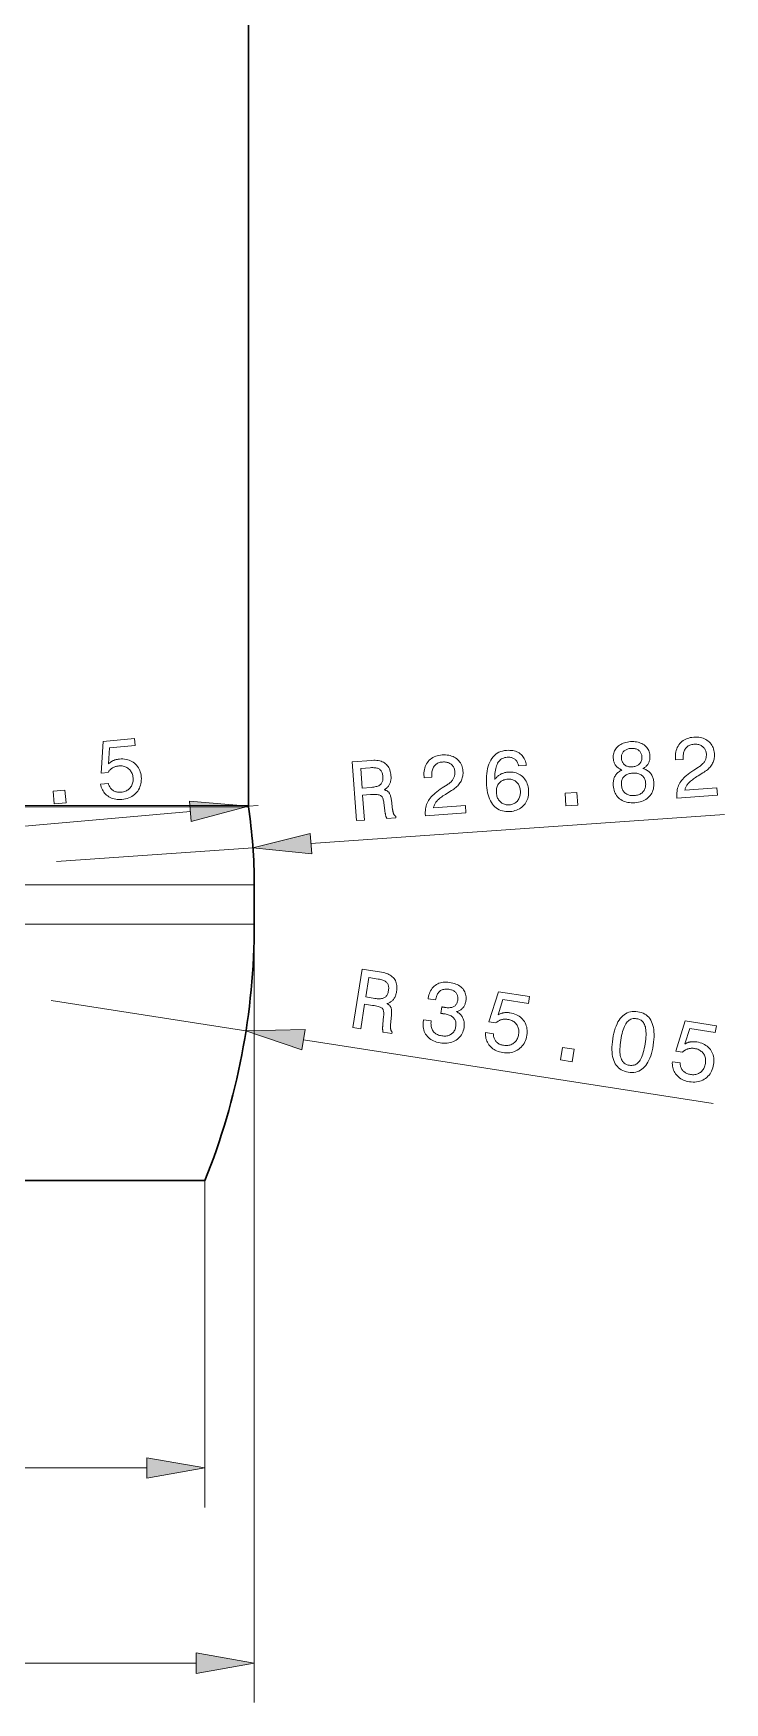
# Model space of a CAD drawing. Extents: x 0 to 297, y 0 to 420.
# Drawn here: x 132.2 to 167.3, y 125.3 to 210 of the extents above; entities that cross this region are included whole.
import ezdxf

# ---------------------------------------------------------------- set-up
doc = ezdxf.new("R2010")
doc.units = 0

msp = doc.modelspace()

# ---------------------------------------------------------------- linework, layer by layer
at = {"color": 7, "lineweight": 30}
for p, q in [((143.107, 170.83), (143.107, 285.255)), ((76.407, 151.793), (140.907, 151.793))]:
    msp.add_line(p, q, dxfattribs=at)
at = {"color": 7, "lineweight": 13}
for p, q in [((138.894, 170.756), (74.201, 170.756)), ((138.89, 170.83), (74.207, 170.83)), ((146.287, 168.889), (167.277, 170.37)), ((139.153, 166.793), (73.907, 166.793)), ((139.153, 164.793), (73.907, 164.793)), ((143.407, 164.793), (143.407, 125.301)), ((145.907, 158.936), (166.698, 155.693)), ((79.361, 137.208), (137.952, 137.208)), ((76.861, 127.301), (140.452, 127.301))]:
    msp.add_line(p, q, dxfattribs=at)
at = {"color": 7, "lineweight": 13, "ltscale": 0.366083}
msp.add_line((140.166, 170.523), (125.581, 169.221), dxfattribs=at)
at = {"color": 7, "lineweight": 13, "ltscale": 0.105432}
msp.add_line((143.107, 170.83), (138.89, 170.83), dxfattribs=at)
at = {"color": 7, "lineweight": 13, "ltscale": 0.105449}
msp.add_line((143.112, 170.756), (138.894, 170.756), dxfattribs=at)
at = {"color": 7, "lineweight": 13, "ltscale": 0.0125}
msp.add_line((143.607, 170.83), (143.109, 170.785), dxfattribs=at)
at = {"color": 7, "lineweight": 13, "ltscale": 0.25}
for p, q in [((133.365, 167.977), (143.34, 168.681)), ((133.108, 160.932), (142.988, 159.391))]:
    msp.add_line(p, q, dxfattribs=at)
at = {"color": 7, "lineweight": 13, "ltscale": 0.10635}
for p, q in [((143.407, 166.793), (139.153, 166.793)), ((143.407, 164.793), (139.153, 164.793))]:
    msp.add_line(p, q, dxfattribs=at)
at = {"color": 7, "lineweight": 30, "ltscale": 0.05}
msp.add_line((143.407, 164.793), (143.407, 166.793), dxfattribs=at)
at = {"color": 7, "lineweight": 13, "ltscale": 0.414627}
msp.add_line((140.907, 151.793), (140.907, 135.208), dxfattribs=at)
at = {"color": 7, "lineweight": 13}
for points in [[(135.607, 171.905), (136.006, 171.941), (136.019, 171.896), (136.034, 171.853), (136.051, 171.813), (136.07, 171.775), (136.091, 171.739), (136.115, 171.705), (136.141, 171.674), (136.17, 171.645), (136.2, 171.618), (136.233, 171.594), (136.268, 171.572), (136.304, 171.552), (136.342, 171.536), (136.381, 171.522), (136.422, 171.511), (136.465, 171.503), (136.509, 171.498), (136.554, 171.495), (136.601, 171.496), (136.649, 171.499), (136.708, 171.506), (136.764, 171.516), (136.817, 171.53), (136.868, 171.548), (136.916, 171.568), (136.961, 171.593), (137.004, 171.62), (137.044, 171.652), (137.081, 171.686), (137.116, 171.724), (137.147, 171.765), (137.175, 171.808), (137.198, 171.853), (137.218, 171.899), (137.234, 171.948), (137.246, 171.999), (137.254, 172.052), (137.258, 172.106), (137.259, 172.163), (137.256, 172.222), (137.248, 172.281), (137.238, 172.338), (137.224, 172.392), (137.207, 172.443), (137.186, 172.491), (137.162, 172.536), (137.134, 172.579), (137.104, 172.619), (137.069, 172.656), (137.032, 172.69), (136.991, 172.721), (136.949, 172.749), (136.904, 172.772), (136.857, 172.791), (136.808, 172.807), (136.757, 172.819), (136.703, 172.827), (136.648, 172.831), (136.59, 172.831), (136.53, 172.828), (136.496, 172.824), (136.462, 172.819), (136.429, 172.812), (136.397, 172.805), (136.365, 172.796), (136.335, 172.785), (136.304, 172.773), (136.275, 172.76), (136.246, 172.746), (136.219, 172.73), (136.191, 172.713), (136.165, 172.695), (136.14, 172.675), (136.115, 172.654), (136.092, 172.632), (136.069, 172.609), (136.047, 172.584), (136.026, 172.558), (136.005, 172.53), (135.986, 172.502), (135.644, 172.471), (135.738, 174.076), (137.333, 174.218), (137.365, 173.865), (136.057, 173.749), (136.009, 172.934), (136.029, 172.954), (136.05, 172.974), (136.072, 172.992), (136.095, 173.01), (136.118, 173.027), (136.143, 173.043), (136.168, 173.059), (136.194, 173.073), (136.221, 173.087), (136.249, 173.1), (136.278, 173.112), (136.307, 173.123), (136.337, 173.133), (136.367, 173.142), (136.398, 173.151), (136.43, 173.158), (136.462, 173.164), (136.495, 173.17), (136.529, 173.174), (136.563, 173.178), (136.653, 173.183), (136.74, 173.183), (136.825, 173.176), (136.906, 173.164), (136.984, 173.147), (137.059, 173.123), (137.131, 173.094), (137.199, 173.058), (137.265, 173.018), (137.327, 172.971), (137.386, 172.919), (137.439, 172.864), (137.486, 172.805), (137.529, 172.741), (137.566, 172.674), (137.598, 172.603), (137.624, 172.528), (137.645, 172.449), (137.661, 172.366), (137.672, 172.28), (137.677, 172.187), (137.676, 172.098), (137.669, 172.011), (137.655, 171.928), (137.635, 171.847), (137.609, 171.77), (137.577, 171.696), (137.538, 171.624), (137.494, 171.556), (137.442, 171.491), (137.386, 171.43), (137.326, 171.375), (137.261, 171.325), (137.193, 171.28), (137.12, 171.242), (137.043, 171.208), (136.962, 171.18), (136.877, 171.158), (136.788, 171.141), (136.695, 171.13), (136.612, 171.125), (136.531, 171.125), (136.453, 171.13), (136.377, 171.14), (136.303, 171.155), (136.232, 171.175), (136.164, 171.2), (136.098, 171.231), (136.034, 171.266), (135.973, 171.306), (135.916, 171.35), (135.863, 171.398), (135.814, 171.45), (135.771, 171.504), (135.732, 171.562), (135.698, 171.624), (135.668, 171.689), (135.643, 171.758), (135.623, 171.83)], [(162.066, 172.624), (162.026, 172.64), (161.988, 172.657), (161.952, 172.676), (161.918, 172.696), (161.886, 172.718), (161.855, 172.742), (161.827, 172.766), (161.8, 172.792), (161.775, 172.82), (161.752, 172.849), (161.731, 172.879), (161.712, 172.911), (161.695, 172.945), (161.68, 172.98), (161.666, 173.017), (161.654, 173.055), (161.645, 173.095), (161.637, 173.137), (161.631, 173.18), (161.627, 173.225), (161.624, 173.292), (161.628, 173.357), (161.636, 173.42), (161.65, 173.481), (161.669, 173.54), (161.694, 173.596), (161.723, 173.651), (161.759, 173.703), (161.799, 173.752), (161.845, 173.8), (161.895, 173.845), (161.949, 173.885), (162.006, 173.921), (162.066, 173.954), (162.13, 173.982), (162.198, 174.006), (162.269, 174.026), (162.343, 174.042), (162.421, 174.054), (162.502, 174.062), (162.583, 174.066), (162.662, 174.065), (162.738, 174.059), (162.811, 174.049), (162.882, 174.035), (162.949, 174.016), (163.013, 173.993), (163.075, 173.965), (163.133, 173.932), (163.189, 173.895), (163.24, 173.854), (163.287, 173.811), (163.329, 173.764), (163.366, 173.714), (163.398, 173.662), (163.425, 173.607), (163.447, 173.548), (163.464, 173.487), (163.476, 173.423), (163.484, 173.356), (163.486, 173.311), (163.486, 173.267), (163.484, 173.224), (163.48, 173.183), (163.474, 173.143), (163.466, 173.105), (163.456, 173.068), (163.444, 173.032), (163.43, 172.997), (163.414, 172.964), (163.396, 172.932), (163.375, 172.901), (163.353, 172.872), (163.328, 172.844), (163.301, 172.817), (163.272, 172.791), (163.241, 172.766), (163.208, 172.743), (163.172, 172.72), (163.135, 172.699), (163.184, 172.683), (163.231, 172.665), (163.276, 172.644), (163.318, 172.622), (163.359, 172.597), (163.397, 172.57), (163.432, 172.541), (163.466, 172.51), (163.497, 172.477), (163.526, 172.441), (163.552, 172.404), (163.577, 172.365), (163.598, 172.323), (163.618, 172.28), (163.635, 172.235), (163.649, 172.188), (163.662, 172.139), (163.672, 172.089), (163.679, 172.036), (163.684, 171.981), (163.687, 171.897), (163.685, 171.815), (163.676, 171.737), (163.662, 171.661), (163.642, 171.589), (163.616, 171.52), (163.584, 171.454), (163.547, 171.391), (163.503, 171.331), (163.454, 171.274), (163.4, 171.221), (163.341, 171.173), (163.279, 171.13), (163.212, 171.092), (163.14, 171.058), (163.065, 171.03), (162.985, 171.006), (162.901, 170.987), (162.813, 170.973), (162.72, 170.964), (162.627, 170.96), (162.538, 170.962), (162.452, 170.969), (162.37, 170.981), (162.291, 170.999), (162.216, 171.022), (162.145, 171.05), (162.077, 171.084), (162.012, 171.123), (161.951, 171.168), (161.895, 171.217), (161.844, 171.27), (161.798, 171.328), (161.757, 171.389), (161.722, 171.453), (161.692, 171.522), (161.667, 171.595), (161.648, 171.671), (161.634, 171.752), (161.625, 171.836), (161.623, 171.891), (161.623, 171.944), (161.625, 171.996), (161.631, 172.046), (161.638, 172.094), (161.649, 172.141), (161.662, 172.187), (161.678, 172.231), (161.696, 172.273), (161.717, 172.314), (161.741, 172.353), (161.767, 172.39), (161.796, 172.426), (161.827, 172.459), (161.86, 172.491), (161.897, 172.521), (161.935, 172.55), (161.976, 172.576), (162.02, 172.601)], [(162.039, 173.22), (162.043, 173.178), (162.051, 173.138), (162.06, 173.1), (162.073, 173.063), (162.088, 173.029), (162.106, 172.996), (162.127, 172.966), (162.15, 172.937), (162.176, 172.91), (162.205, 172.885), (162.236, 172.862), (162.269, 172.842), (162.304, 172.825), (162.34, 172.811), (162.378, 172.799), (162.417, 172.79), (162.458, 172.784), (162.501, 172.78), (162.546, 172.779), (162.592, 172.781), (162.639, 172.786), (162.683, 172.793), (162.725, 172.803), (162.765, 172.815), (162.803, 172.829), (162.839, 172.846), (162.873, 172.865), (162.905, 172.887), (162.935, 172.912), (162.962, 172.938), (162.988, 172.967), (163.01, 172.998), (163.029, 173.029), (163.045, 173.063), (163.058, 173.097), (163.068, 173.134), (163.076, 173.171), (163.08, 173.211), (163.082, 173.251), (163.08, 173.293), (163.076, 173.335), (163.069, 173.375), (163.059, 173.413), (163.047, 173.449), (163.032, 173.483), (163.014, 173.514), (162.994, 173.544), (162.971, 173.572), (162.946, 173.597), (162.917, 173.621), (162.887, 173.642), (162.855, 173.661), (162.82, 173.677), (162.784, 173.691), (162.746, 173.702), (162.706, 173.71), (162.664, 173.716), (162.62, 173.719), (162.574, 173.719), (162.526, 173.717), (162.479, 173.713), (162.434, 173.706), (162.391, 173.696), (162.35, 173.685), (162.312, 173.671), (162.276, 173.655), (162.242, 173.637), (162.211, 173.616), (162.181, 173.593), (162.154, 173.567), (162.129, 173.54), (162.108, 173.511), (162.089, 173.48), (162.073, 173.448), (162.06, 173.414), (162.05, 173.378), (162.043, 173.341), (162.039, 173.302), (162.037, 173.262)], [(164.855, 171.202), (164.854, 171.214), (164.85, 171.302), (164.85, 171.387), (164.855, 171.469), (164.864, 171.548), (164.877, 171.625), (164.894, 171.699), (164.916, 171.771), (164.943, 171.84), (164.973, 171.906), (165.008, 171.97), (165.048, 172.033), (165.095, 172.096), (165.149, 172.159), (165.209, 172.223), (165.276, 172.287), (165.35, 172.351), (165.43, 172.416), (165.517, 172.481), (165.611, 172.547), (165.711, 172.613), (165.955, 172.769), (165.998, 172.798), (166.039, 172.826), (166.076, 172.855), (166.112, 172.885), (166.144, 172.915), (166.175, 172.945), (166.202, 172.976), (166.227, 173.008), (166.25, 173.039), (166.27, 173.072), (166.288, 173.104), (166.303, 173.138), (166.317, 173.173), (166.328, 173.209), (166.337, 173.245), (166.344, 173.283), (166.349, 173.321), (166.351, 173.36), (166.352, 173.401), (166.35, 173.442), (166.345, 173.488), (166.337, 173.533), (166.326, 173.575), (166.311, 173.615), (166.294, 173.654), (166.273, 173.69), (166.249, 173.724), (166.223, 173.756), (166.193, 173.786), (166.16, 173.814), (166.124, 173.839), (166.086, 173.862), (166.047, 173.881), (166.005, 173.897), (165.961, 173.91), (165.916, 173.92), (165.868, 173.927), (165.818, 173.931), (165.767, 173.932), (165.713, 173.929), (165.66, 173.924), (165.61, 173.915), (165.562, 173.902), (165.516, 173.886), (165.474, 173.866), (165.433, 173.843), (165.396, 173.816), (165.361, 173.786), (165.328, 173.752), (165.298, 173.714), (165.271, 173.674), (165.247, 173.631), (165.227, 173.585), (165.21, 173.537), (165.196, 173.486), (165.186, 173.433), (165.179, 173.377), (165.175, 173.319), (165.174, 173.258), (165.177, 173.194), (165.18, 173.158), (164.789, 173.131), (164.784, 173.192), (164.78, 173.285), (164.782, 173.374), (164.79, 173.46), (164.803, 173.542), (164.822, 173.621), (164.846, 173.696), (164.876, 173.767), (164.912, 173.835), (164.953, 173.9), (165.001, 173.96), (165.053, 174.017), (165.109, 174.068), (165.169, 174.114), (165.234, 174.155), (165.303, 174.19), (165.376, 174.22), (165.453, 174.245), (165.535, 174.265), (165.621, 174.279), (165.711, 174.289), (165.798, 174.292), (165.881, 174.291), (165.962, 174.284), (166.04, 174.272), (166.114, 174.255), (166.186, 174.233), (166.255, 174.206), (166.32, 174.173), (166.383, 174.136), (166.442, 174.093), (166.497, 174.046), (166.548, 173.995), (166.592, 173.941), (166.632, 173.884), (166.666, 173.823), (166.696, 173.759), (166.72, 173.691), (166.738, 173.619), (166.752, 173.545), (166.76, 173.466), (166.763, 173.405), (166.762, 173.345), (166.758, 173.287), (166.751, 173.23), (166.741, 173.174), (166.727, 173.119), (166.71, 173.066), (166.689, 173.014), (166.665, 172.963), (166.638, 172.914), (166.608, 172.865), (166.574, 172.818), (166.537, 172.772), (166.496, 172.727), (166.452, 172.683), (166.404, 172.639), (166.353, 172.597), (166.298, 172.556), (166.24, 172.516), (166.179, 172.477), (165.936, 172.33), (165.868, 172.288), (165.805, 172.247), (165.746, 172.207), (165.691, 172.168), (165.639, 172.13), (165.592, 172.093), (165.549, 172.057), (165.51, 172.022), (165.474, 171.988), (165.443, 171.955), (165.415, 171.923), (165.389, 171.889), (165.365, 171.855), (165.344, 171.821), (165.324, 171.786), (165.307, 171.75), (165.292, 171.714), (165.279, 171.677), (165.269, 171.64), (165.26, 171.602), (166.884, 171.717), (166.91, 171.347)], [(148.594, 170.054), (148.383, 173.042), (149.382, 173.113), (149.468, 173.117), (149.551, 173.116), (149.629, 173.111), (149.704, 173.101), (149.775, 173.086), (149.842, 173.066), (149.905, 173.042), (149.964, 173.014), (150.019, 172.981), (150.07, 172.943), (150.118, 172.9), (150.16, 172.853), (150.199, 172.802), (150.233, 172.747), (150.263, 172.688), (150.288, 172.624), (150.309, 172.555), (150.326, 172.483), (150.338, 172.406), (150.346, 172.325), (150.349, 172.276), (150.349, 172.229), (150.347, 172.183), (150.343, 172.139), (150.337, 172.096), (150.329, 172.054), (150.319, 172.014), (150.307, 171.975), (150.292, 171.938), (150.276, 171.901), (150.257, 171.867), (150.237, 171.833), (150.214, 171.802), (150.189, 171.771), (150.163, 171.742), (150.134, 171.715), (150.103, 171.689), (150.07, 171.664), (150.036, 171.641), (149.999, 171.62), (150.031, 171.611), (150.062, 171.602), (150.091, 171.591), (150.119, 171.578), (150.144, 171.564), (150.168, 171.549), (150.19, 171.533), (150.21, 171.515), (150.229, 171.496), (150.246, 171.476), (150.261, 171.453), (150.276, 171.427), (150.29, 171.397), (150.303, 171.364), (150.315, 171.327), (150.326, 171.288), (150.337, 171.244), (150.347, 171.198), (150.355, 171.148), (150.364, 171.094), (150.429, 170.61), (150.434, 170.58), (150.439, 170.551), (150.444, 170.524), (150.449, 170.498), (150.454, 170.475), (150.46, 170.453), (150.466, 170.432), (150.472, 170.414), (150.479, 170.397), (150.486, 170.382), (150.493, 170.368), (150.501, 170.355), (150.509, 170.342), (150.518, 170.331), (150.528, 170.32), (150.538, 170.31), (150.549, 170.3), (150.561, 170.292), (150.573, 170.284), (150.586, 170.277), (150.592, 170.195), (150.14, 170.163), (150.133, 170.173), (150.127, 170.184), (150.121, 170.195), (150.115, 170.208), (150.109, 170.222), (150.103, 170.236), (150.097, 170.252), (150.092, 170.269), (150.086, 170.286), (150.081, 170.305), (150.076, 170.324), (150.071, 170.346), (150.066, 170.368), (150.061, 170.392), (150.056, 170.417), (150.052, 170.444), (150.047, 170.472), (150.042, 170.501), (150.038, 170.531), (150.033, 170.563), (149.985, 170.949), (149.977, 171.005), (149.967, 171.057), (149.956, 171.105), (149.943, 171.148), (149.93, 171.187), (149.914, 171.223), (149.897, 171.254), (149.879, 171.28), (149.859, 171.303), (149.838, 171.321), (149.813, 171.336), (149.782, 171.349), (149.745, 171.36), (149.702, 171.368), (149.653, 171.375), (149.597, 171.379), (149.536, 171.38), (149.468, 171.38), (149.394, 171.378), (149.315, 171.373), (148.905, 171.344), (148.994, 170.082)], [(152.094, 170.301), (152.093, 170.314), (152.089, 170.401), (152.089, 170.486), (152.094, 170.568), (152.103, 170.648), (152.116, 170.724), (152.134, 170.799), (152.155, 170.87), (152.182, 170.939), (152.212, 171.006), (152.247, 171.069), (152.287, 171.132), (152.334, 171.195), (152.388, 171.258), (152.448, 171.322), (152.515, 171.386), (152.589, 171.451), (152.669, 171.515), (152.756, 171.58), (152.85, 171.646), (152.95, 171.712), (153.194, 171.869), (153.237, 171.897), (153.278, 171.926), (153.315, 171.955), (153.351, 171.984), (153.383, 172.014), (153.414, 172.045), (153.441, 172.076), (153.466, 172.107), (153.489, 172.139), (153.509, 172.171), (153.527, 172.204), (153.543, 172.238), (153.556, 172.272), (153.567, 172.308), (153.576, 172.344), (153.583, 172.382), (153.588, 172.42), (153.59, 172.46), (153.591, 172.5), (153.589, 172.541), (153.584, 172.588), (153.576, 172.632), (153.565, 172.674), (153.55, 172.715), (153.533, 172.753), (153.512, 172.789), (153.489, 172.823), (153.462, 172.855), (153.432, 172.885), (153.399, 172.913), (153.363, 172.939), (153.325, 172.961), (153.286, 172.98), (153.244, 172.996), (153.2, 173.01), (153.155, 173.02), (153.107, 173.026), (153.057, 173.03), (153.006, 173.031), (152.952, 173.029), (152.899, 173.023), (152.849, 173.014), (152.801, 173.001), (152.755, 172.985), (152.713, 172.965), (152.672, 172.942), (152.635, 172.915), (152.6, 172.885), (152.567, 172.851), (152.537, 172.813), (152.51, 172.773), (152.486, 172.73), (152.466, 172.684), (152.449, 172.636), (152.435, 172.585), (152.425, 172.532), (152.418, 172.476), (152.414, 172.418), (152.413, 172.357), (152.416, 172.293), (152.419, 172.258), (152.028, 172.23), (152.023, 172.291), (152.02, 172.384), (152.021, 172.473), (152.029, 172.559), (152.042, 172.641), (152.061, 172.72), (152.085, 172.795), (152.115, 172.867), (152.151, 172.934), (152.193, 172.999), (152.24, 173.06), (152.292, 173.116), (152.348, 173.168), (152.408, 173.213), (152.473, 173.254), (152.542, 173.29), (152.615, 173.32), (152.693, 173.345), (152.774, 173.364), (152.86, 173.379), (152.95, 173.388), (153.037, 173.392), (153.12, 173.39), (153.201, 173.383), (153.279, 173.372), (153.354, 173.355), (153.425, 173.332), (153.494, 173.305), (153.559, 173.273), (153.622, 173.235), (153.681, 173.192), (153.737, 173.145), (153.787, 173.095), (153.831, 173.041), (153.871, 172.983), (153.906, 172.922), (153.935, 172.858), (153.959, 172.79), (153.977, 172.719), (153.991, 172.644), (153.999, 172.566), (154.002, 172.505), (154.001, 172.445), (153.997, 172.386), (153.99, 172.329), (153.98, 172.273), (153.966, 172.218), (153.949, 172.165), (153.928, 172.113), (153.905, 172.062), (153.878, 172.013), (153.847, 171.965), (153.813, 171.918), (153.776, 171.871), (153.735, 171.826), (153.691, 171.782), (153.643, 171.739), (153.592, 171.696), (153.538, 171.655), (153.48, 171.615), (153.418, 171.576), (153.175, 171.43), (153.107, 171.388), (153.044, 171.347), (152.985, 171.307), (152.93, 171.268), (152.878, 171.23), (152.831, 171.193), (152.788, 171.157), (152.749, 171.122), (152.714, 171.088), (152.682, 171.055), (152.654, 171.022), (152.628, 170.989), (152.605, 170.955), (152.583, 170.92), (152.564, 170.885), (152.546, 170.85), (152.531, 170.813), (152.518, 170.777), (152.508, 170.739), (152.499, 170.702), (154.123, 170.816), (154.149, 170.446)], [(157.214, 172.856), (156.819, 172.828), (156.81, 172.873), (156.799, 172.916), (156.785, 172.957), (156.77, 172.995), (156.752, 173.03), (156.733, 173.064), (156.711, 173.095), (156.687, 173.123), (156.66, 173.149), (156.632, 173.173), (156.601, 173.195), (156.569, 173.213), (156.535, 173.229), (156.499, 173.243), (156.461, 173.254), (156.421, 173.262), (156.379, 173.268), (156.336, 173.271), (156.29, 173.272), (156.243, 173.269), (156.179, 173.262), (156.118, 173.25), (156.061, 173.232), (156.008, 173.21), (155.958, 173.182), (155.911, 173.149), (155.868, 173.11), (155.828, 173.067), (155.792, 173.018), (155.759, 172.965), (155.729, 172.906), (155.703, 172.841), (155.68, 172.772), (155.661, 172.697), (155.645, 172.616), (155.632, 172.531), (155.622, 172.44), (155.615, 172.343), (155.612, 172.242), (155.613, 172.134), (155.636, 172.168), (155.661, 172.2), (155.687, 172.23), (155.714, 172.259), (155.743, 172.287), (155.772, 172.313), (155.803, 172.337), (155.835, 172.36), (155.869, 172.382), (155.903, 172.402), (155.939, 172.421), (155.976, 172.438), (156.013, 172.453), (156.052, 172.467), (156.091, 172.479), (156.132, 172.489), (156.174, 172.498), (156.216, 172.505), (156.26, 172.511), (156.304, 172.515), (156.388, 172.518), (156.469, 172.516), (156.546, 172.508), (156.622, 172.494), (156.694, 172.474), (156.763, 172.449), (156.83, 172.418), (156.894, 172.382), (156.955, 172.339), (157.013, 172.291), (157.068, 172.239), (157.117, 172.182), (157.161, 172.122), (157.2, 172.058), (157.234, 171.99), (157.263, 171.918), (157.287, 171.842), (157.306, 171.763), (157.32, 171.679), (157.329, 171.592), (157.332, 171.504), (157.33, 171.419), (157.321, 171.338), (157.307, 171.259), (157.287, 171.183), (157.261, 171.11), (157.23, 171.04), (157.192, 170.973), (157.149, 170.909), (157.099, 170.848), (157.045, 170.791), (156.987, 170.739), (156.925, 170.693), (156.86, 170.651), (156.79, 170.616), (156.716, 170.585), (156.639, 170.56), (156.558, 170.541), (156.473, 170.526), (156.384, 170.517), (156.281, 170.514), (156.182, 170.518), (156.088, 170.529), (155.999, 170.548), (155.913, 170.575), (155.832, 170.61), (155.756, 170.652), (155.684, 170.702), (155.616, 170.759), (155.553, 170.824), (155.494, 170.896), (155.441, 170.975), (155.393, 171.061), (155.35, 171.154), (155.312, 171.254), (155.279, 171.36), (155.251, 171.473), (155.229, 171.593), (155.211, 171.72), (155.199, 171.854), (155.191, 172.011), (155.189, 172.161), (155.194, 172.305), (155.205, 172.442), (155.223, 172.572), (155.247, 172.695), (155.278, 172.811), (155.315, 172.92), (155.359, 173.023), (155.409, 173.119), (155.465, 173.207), (155.526, 173.286), (155.593, 173.357), (155.665, 173.42), (155.743, 173.474), (155.826, 173.52), (155.914, 173.557), (156.008, 173.586), (156.107, 173.606), (156.212, 173.618), (156.295, 173.622), (156.376, 173.621), (156.453, 173.616), (156.527, 173.605), (156.597, 173.591), (156.665, 173.572), (156.729, 173.548), (156.789, 173.52), (156.847, 173.487), (156.901, 173.449), (156.951, 173.407), (156.997, 173.362), (157.039, 173.312), (157.077, 173.259), (157.11, 173.201), (157.14, 173.14), (157.165, 173.075), (157.185, 173.006), (157.202, 172.933)], [(149.296, 172.739), (148.809, 172.705), (148.879, 171.71), (149.339, 171.742), (149.407, 171.748), (149.471, 171.756), (149.53, 171.766), (149.585, 171.778), (149.635, 171.792), (149.681, 171.808), (149.723, 171.826), (149.76, 171.846), (149.793, 171.869), (149.821, 171.893), (149.846, 171.919), (149.867, 171.949), (149.886, 171.981), (149.902, 172.016), (149.914, 172.054), (149.924, 172.095), (149.931, 172.139), (149.934, 172.185), (149.935, 172.235), (149.933, 172.287), (149.928, 172.339), (149.92, 172.387), (149.91, 172.432), (149.898, 172.474), (149.883, 172.512), (149.865, 172.548), (149.845, 172.58), (149.822, 172.609), (149.797, 172.635), (149.769, 172.657), (149.738, 172.677), (149.704, 172.694), (149.666, 172.709), (149.624, 172.721), (149.579, 172.73), (149.53, 172.737), (149.477, 172.741), (149.42, 172.743), (149.36, 172.742)], [(156.913, 171.558), (156.907, 171.616), (156.898, 171.67), (156.887, 171.722), (156.872, 171.772), (156.854, 171.818), (156.833, 171.863), (156.809, 171.904), (156.781, 171.943), (156.751, 171.98), (156.718, 172.014), (156.682, 172.045), (156.645, 172.072), (156.605, 172.095), (156.564, 172.115), (156.522, 172.131), (156.477, 172.144), (156.431, 172.153), (156.382, 172.158), (156.333, 172.16), (156.281, 172.158), (156.223, 172.153), (156.169, 172.143), (156.117, 172.131), (156.068, 172.116), (156.021, 172.097), (155.978, 172.075), (155.937, 172.049), (155.899, 172.02), (155.864, 171.989), (155.831, 171.953), (155.802, 171.915), (155.776, 171.875), (155.754, 171.832), (155.736, 171.787), (155.72, 171.74), (155.709, 171.69), (155.701, 171.638), (155.696, 171.584), (155.695, 171.527), (155.698, 171.468), (155.703, 171.41), (155.712, 171.353), (155.724, 171.3), (155.74, 171.249), (155.758, 171.202), (155.779, 171.156), (155.804, 171.114), (155.832, 171.074), (155.862, 171.037), (155.896, 171.003), (155.933, 170.971), (155.972, 170.944), (156.012, 170.92), (156.055, 170.9), (156.1, 170.884), (156.147, 170.871), (156.196, 170.862), (156.247, 170.857), (156.3, 170.855), (156.356, 170.857), (156.408, 170.863), (156.459, 170.872), (156.507, 170.885), (156.553, 170.901), (156.596, 170.92), (156.637, 170.943), (156.676, 170.97), (156.713, 171), (156.747, 171.033), (156.779, 171.07), (156.808, 171.11), (156.834, 171.152), (156.856, 171.195), (156.875, 171.241), (156.89, 171.289), (156.901, 171.339), (156.91, 171.391), (156.914, 171.445), (156.915, 171.5)], [(162.039, 171.874), (162.044, 171.82), (162.053, 171.769), (162.065, 171.721), (162.08, 171.675), (162.098, 171.632), (162.119, 171.591), (162.143, 171.553), (162.17, 171.517), (162.201, 171.484), (162.235, 171.453), (162.271, 171.425), (162.309, 171.401), (162.35, 171.38), (162.393, 171.362), (162.438, 171.348), (162.485, 171.337), (162.534, 171.329), (162.586, 171.325), (162.639, 171.324), (162.695, 171.326), (162.751, 171.332), (162.804, 171.34), (162.854, 171.352), (162.902, 171.366), (162.948, 171.384), (162.99, 171.404), (163.03, 171.428), (163.068, 171.454), (163.103, 171.484), (163.135, 171.517), (163.164, 171.552), (163.189, 171.589), (163.211, 171.628), (163.23, 171.669), (163.245, 171.713), (163.257, 171.758), (163.265, 171.806), (163.27, 171.855), (163.271, 171.907), (163.269, 171.96), (163.264, 172.01), (163.256, 172.058), (163.244, 172.103), (163.23, 172.145), (163.212, 172.186), (163.191, 172.223), (163.167, 172.259), (163.14, 172.292), (163.11, 172.323), (163.077, 172.352), (163.041, 172.377), (163.002, 172.4), (162.962, 172.42), (162.919, 172.436), (162.874, 172.449), (162.826, 172.459), (162.777, 172.466), (162.725, 172.47), (162.671, 172.47), (162.614, 172.468), (162.558, 172.463), (162.505, 172.454), (162.454, 172.443), (162.407, 172.429), (162.361, 172.413), (162.319, 172.393), (162.279, 172.371), (162.241, 172.346), (162.207, 172.319), (162.175, 172.288), (162.146, 172.255), (162.12, 172.22), (162.098, 172.184), (162.079, 172.145), (162.064, 172.104), (162.052, 172.062), (162.044, 172.018), (162.039, 171.972), (162.037, 171.924)], [(133.26, 170.91), (133.203, 171.551), (133.797, 171.604), (133.854, 170.963)], [(159.227, 170.804), (159.182, 171.446), (159.777, 171.488), (159.823, 170.846)], [(140.212, 170.004), (143.109, 170.785), (140.12, 171.042)], [(146.251, 169.408), (143.34, 168.681), (146.324, 168.369)], [(148.416, 159.557), (148.878, 162.517), (149.867, 162.363), (149.952, 162.347), (150.032, 162.328), (150.108, 162.305), (150.178, 162.279), (150.244, 162.249), (150.305, 162.215), (150.361, 162.177), (150.412, 162.136), (150.458, 162.091), (150.5, 162.043), (150.536, 161.991), (150.568, 161.936), (150.594, 161.878), (150.615, 161.816), (150.63, 161.751), (150.641, 161.683), (150.646, 161.612), (150.646, 161.538), (150.641, 161.46), (150.631, 161.379), (150.623, 161.331), (150.612, 161.285), (150.6, 161.241), (150.587, 161.199), (150.571, 161.158), (150.554, 161.119), (150.535, 161.082), (150.514, 161.047), (150.492, 161.014), (150.468, 160.982), (150.442, 160.952), (150.414, 160.925), (150.385, 160.899), (150.354, 160.875), (150.322, 160.852), (150.288, 160.832), (150.252, 160.814), (150.215, 160.797), (150.176, 160.782), (150.135, 160.77), (150.165, 160.754), (150.193, 160.738), (150.219, 160.72), (150.242, 160.702), (150.264, 160.683), (150.284, 160.663), (150.302, 160.642), (150.318, 160.62), (150.332, 160.597), (150.343, 160.574), (150.353, 160.548), (150.362, 160.519), (150.369, 160.487), (150.374, 160.452), (150.378, 160.414), (150.38, 160.373), (150.38, 160.328), (150.38, 160.28), (150.377, 160.229), (150.373, 160.175), (150.329, 159.689), (150.327, 159.659), (150.325, 159.63), (150.324, 159.602), (150.323, 159.576), (150.323, 159.552), (150.324, 159.529), (150.325, 159.508), (150.327, 159.488), (150.33, 159.47), (150.333, 159.454), (150.337, 159.439), (150.342, 159.424), (150.347, 159.41), (150.353, 159.397), (150.361, 159.384), (150.368, 159.372), (150.377, 159.36), (150.386, 159.35), (150.396, 159.339), (150.407, 159.329), (150.395, 159.248), (149.947, 159.318), (149.943, 159.329), (149.939, 159.341), (149.936, 159.354), (149.932, 159.367), (149.93, 159.382), (149.927, 159.398), (149.925, 159.414), (149.924, 159.432), (149.922, 159.45), (149.921, 159.469), (149.921, 159.49), (149.921, 159.511), (149.921, 159.534), (149.921, 159.559), (149.922, 159.584), (149.924, 159.611), (149.925, 159.64), (149.927, 159.669), (149.93, 159.7), (149.933, 159.732), (149.971, 160.119), (149.976, 160.175), (149.978, 160.228), (149.978, 160.277), (149.976, 160.322), (149.971, 160.364), (149.964, 160.401), (149.954, 160.435), (149.942, 160.465), (149.928, 160.492), (149.912, 160.514), (149.891, 160.534), (149.863, 160.554), (149.83, 160.573), (149.789, 160.591), (149.743, 160.608), (149.69, 160.624), (149.63, 160.64), (149.564, 160.654), (149.492, 160.668), (149.413, 160.682), (149.007, 160.745), (148.812, 159.495)], [(149.7, 162.017), (149.217, 162.093), (149.063, 161.107), (149.519, 161.036), (149.587, 161.027), (149.651, 161.02), (149.711, 161.017), (149.767, 161.016), (149.819, 161.019), (149.867, 161.024), (149.912, 161.032), (149.953, 161.044), (149.99, 161.058), (150.023, 161.075), (150.052, 161.095), (150.08, 161.119), (150.105, 161.147), (150.129, 161.177), (150.149, 161.212), (150.168, 161.249), (150.184, 161.29), (150.198, 161.335), (150.21, 161.383), (150.219, 161.435), (150.226, 161.486), (150.229, 161.535), (150.23, 161.581), (150.227, 161.624), (150.221, 161.665), (150.211, 161.704), (150.199, 161.74), (150.183, 161.773), (150.165, 161.804), (150.143, 161.832), (150.117, 161.858), (150.087, 161.882), (150.053, 161.905), (150.015, 161.926), (149.973, 161.946), (149.927, 161.963), (149.876, 161.979), (149.822, 161.994), (149.763, 162.006)], [(151.992, 159.951), (152.386, 159.889), (152.379, 159.828), (152.376, 159.769), (152.377, 159.712), (152.381, 159.657), (152.389, 159.605), (152.4, 159.555), (152.415, 159.507), (152.434, 159.462), (152.456, 159.419), (152.482, 159.378), (152.512, 159.34), (152.544, 159.305), (152.58, 159.273), (152.619, 159.244), (152.661, 159.218), (152.706, 159.195), (152.755, 159.175), (152.806, 159.159), (152.861, 159.145), (152.919, 159.134), (152.976, 159.127), (153.032, 159.123), (153.085, 159.123), (153.136, 159.126), (153.186, 159.132), (153.233, 159.143), (153.278, 159.156), (153.322, 159.174), (153.363, 159.194), (153.403, 159.219), (153.44, 159.246), (153.473, 159.276), (153.504, 159.309), (153.532, 159.346), (153.557, 159.384), (153.579, 159.426), (153.598, 159.471), (153.614, 159.518), (153.627, 159.568), (153.637, 159.622), (153.643, 159.67), (153.645, 159.717), (153.644, 159.763), (153.639, 159.806), (153.63, 159.849), (153.618, 159.889), (153.602, 159.928), (153.582, 159.965), (153.559, 160), (153.532, 160.034), (153.502, 160.065), (153.468, 160.095), (153.431, 160.122), (153.392, 160.146), (153.349, 160.169), (153.303, 160.189), (153.254, 160.206), (153.202, 160.221), (153.146, 160.234), (153.088, 160.245), (153.08, 160.246), (153.071, 160.247), (153.063, 160.249), (153.054, 160.25), (153.045, 160.251), (153.036, 160.252), (153.027, 160.253), (153.018, 160.254), (153.009, 160.255), (153, 160.256), (152.991, 160.258), (152.98, 160.259), (152.97, 160.26), (152.958, 160.261), (152.947, 160.262), (152.934, 160.263), (152.921, 160.265), (152.907, 160.266), (152.893, 160.268), (152.878, 160.269), (152.931, 160.604), (152.94, 160.603), (152.949, 160.601), (152.958, 160.599), (152.966, 160.597), (152.975, 160.596), (152.984, 160.594), (152.992, 160.592), (153.001, 160.591), (153.009, 160.589), (153.018, 160.588), (153.026, 160.586), (153.034, 160.585), (153.042, 160.583), (153.05, 160.582), (153.058, 160.581), (153.065, 160.579), (153.073, 160.578), (153.08, 160.577), (153.087, 160.576), (153.095, 160.575), (153.151, 160.567), (153.204, 160.562), (153.255, 160.56), (153.304, 160.561), (153.349, 160.564), (153.392, 160.57), (153.433, 160.579), (153.47, 160.59), (153.506, 160.605), (153.538, 160.622), (153.568, 160.641), (153.596, 160.664), (153.621, 160.69), (153.644, 160.718), (153.664, 160.749), (153.683, 160.783), (153.698, 160.82), (153.711, 160.859), (153.722, 160.902), (153.731, 160.947), (153.736, 160.991), (153.739, 161.034), (153.738, 161.074), (153.735, 161.114), (153.728, 161.151), (153.719, 161.187), (153.706, 161.221), (153.691, 161.254), (153.672, 161.284), (153.65, 161.314), (153.626, 161.341), (153.599, 161.366), (153.569, 161.389), (153.536, 161.411), (153.501, 161.43), (153.463, 161.447), (153.422, 161.462), (153.378, 161.475), (153.332, 161.486), (153.283, 161.495), (153.227, 161.502), (153.174, 161.505), (153.123, 161.505), (153.074, 161.501), (153.027, 161.493), (152.983, 161.482), (152.941, 161.468), (152.901, 161.449), (152.863, 161.427), (152.828, 161.401), (152.795, 161.372), (152.764, 161.34), (152.736, 161.303), (152.71, 161.264), (152.687, 161.221), (152.666, 161.174), (152.648, 161.124), (152.632, 161.071), (152.618, 161.014), (152.607, 160.954), (152.228, 161.013), (152.233, 161.042), (152.249, 161.127), (152.269, 161.207), (152.294, 161.284), (152.323, 161.355), (152.357, 161.423), (152.396, 161.486), (152.438, 161.545), (152.486, 161.6), (152.538, 161.65), (152.594, 161.696), (152.654, 161.737), (152.717, 161.772), (152.782, 161.802), (152.851, 161.825), (152.921, 161.843), (152.995, 161.856), (153.071, 161.862), (153.15, 161.863), (153.232, 161.858), (153.317, 161.848), (153.405, 161.832), (153.489, 161.812), (153.568, 161.789), (153.642, 161.763), (153.711, 161.732), (153.776, 161.699), (153.836, 161.661), (153.892, 161.62), (153.942, 161.576), (153.988, 161.528), (154.029, 161.477), (154.064, 161.423), (154.093, 161.367), (154.117, 161.308), (154.136, 161.246), (154.149, 161.183), (154.157, 161.116), (154.159, 161.047), (154.155, 160.975), (154.146, 160.901), (154.139, 160.859), (154.129, 160.819), (154.118, 160.78), (154.106, 160.742), (154.091, 160.706), (154.075, 160.672), (154.058, 160.639), (154.038, 160.608), (154.017, 160.578), (153.994, 160.549), (153.97, 160.523), (153.944, 160.498), (153.916, 160.475), (153.887, 160.454), (153.856, 160.434), (153.824, 160.416), (153.79, 160.4), (153.754, 160.386), (153.717, 160.373), (153.678, 160.362), (153.722, 160.336), (153.763, 160.309), (153.802, 160.28), (153.838, 160.249), (153.871, 160.217), (153.902, 160.183), (153.93, 160.148), (153.956, 160.111), (153.979, 160.073), (153.999, 160.032), (154.017, 159.991), (154.031, 159.948), (154.044, 159.904), (154.053, 159.858), (154.06, 159.811), (154.064, 159.763), (154.065, 159.713), (154.063, 159.663), (154.059, 159.61), (154.052, 159.557), (154.036, 159.474), (154.014, 159.395), (153.988, 159.32), (153.956, 159.25), (153.919, 159.183), (153.876, 159.122), (153.828, 159.064), (153.775, 159.011), (153.717, 158.962), (153.653, 158.917), (153.585, 158.877), (153.514, 158.843), (153.44, 158.815), (153.363, 158.793), (153.283, 158.776), (153.2, 158.765), (153.114, 158.76), (153.025, 158.761), (152.933, 158.767), (152.838, 158.78), (152.749, 158.796), (152.664, 158.818), (152.584, 158.844), (152.508, 158.875), (152.437, 158.911), (152.37, 158.952), (152.308, 158.997), (152.25, 159.047), (152.197, 159.103), (152.149, 159.162), (152.106, 159.226), (152.068, 159.292), (152.037, 159.361), (152.012, 159.433), (151.993, 159.508), (151.98, 159.585), (151.973, 159.665), (151.972, 159.748), (151.977, 159.833), (151.988, 159.921)], [(155.147, 159.299), (155.542, 159.237), (155.544, 159.19), (155.548, 159.146), (155.554, 159.102), (155.564, 159.061), (155.576, 159.021), (155.591, 158.982), (155.609, 158.946), (155.629, 158.911), (155.653, 158.877), (155.679, 158.845), (155.707, 158.816), (155.738, 158.788), (155.77, 158.763), (155.805, 158.74), (155.842, 158.72), (155.881, 158.702), (155.923, 158.686), (155.966, 158.673), (156.012, 158.662), (156.059, 158.653), (156.118, 158.645), (156.175, 158.642), (156.23, 158.643), (156.284, 158.647), (156.335, 158.656), (156.385, 158.669), (156.433, 158.685), (156.479, 158.706), (156.524, 158.731), (156.567, 158.759), (156.607, 158.791), (156.644, 158.826), (156.678, 158.864), (156.708, 158.904), (156.735, 158.948), (156.759, 158.994), (156.78, 159.043), (156.797, 159.095), (156.811, 159.15), (156.822, 159.208), (156.83, 159.267), (156.833, 159.325), (156.833, 159.381), (156.828, 159.434), (156.82, 159.486), (156.807, 159.536), (156.791, 159.584), (156.771, 159.63), (156.747, 159.675), (156.718, 159.717), (156.687, 159.757), (156.652, 159.794), (156.614, 159.827), (156.573, 159.857), (156.529, 159.884), (156.483, 159.908), (156.433, 159.929), (156.38, 159.946), (156.324, 159.96), (156.265, 159.971), (156.231, 159.976), (156.197, 159.979), (156.163, 159.981), (156.13, 159.981), (156.097, 159.98), (156.065, 159.977), (156.033, 159.973), (156.001, 159.967), (155.97, 159.96), (155.939, 159.952), (155.908, 159.942), (155.878, 159.93), (155.849, 159.917), (155.82, 159.903), (155.792, 159.887), (155.764, 159.87), (155.737, 159.851), (155.71, 159.831), (155.684, 159.81), (155.658, 159.786), (155.318, 159.839), (155.797, 161.374), (157.38, 161.127), (157.325, 160.777), (156.027, 160.979), (155.784, 160.2), (155.809, 160.215), (155.834, 160.229), (155.86, 160.242), (155.886, 160.254), (155.913, 160.264), (155.941, 160.274), (155.969, 160.283), (155.998, 160.291), (156.027, 160.298), (156.058, 160.303), (156.088, 160.308), (156.119, 160.312), (156.151, 160.314), (156.182, 160.316), (156.215, 160.317), (156.247, 160.316), (156.28, 160.314), (156.313, 160.312), (156.347, 160.308), (156.381, 160.303), (156.47, 160.287), (156.554, 160.265), (156.635, 160.239), (156.71, 160.207), (156.782, 160.171), (156.849, 160.13), (156.911, 160.084), (156.97, 160.034), (157.023, 159.978), (157.073, 159.918), (157.117, 159.854), (157.155, 159.787), (157.187, 159.718), (157.213, 159.646), (157.233, 159.572), (157.246, 159.496), (157.254, 159.417), (157.255, 159.335), (157.251, 159.251), (157.24, 159.164), (157.223, 159.073), (157.2, 158.986), (157.172, 158.904), (157.139, 158.827), (157.101, 158.753), (157.057, 158.685), (157.007, 158.62), (156.953, 158.56), (156.893, 158.505), (156.827, 158.454), (156.758, 158.408), (156.686, 158.369), (156.612, 158.336), (156.534, 158.31), (156.454, 158.29), (156.372, 158.276), (156.286, 158.268), (156.199, 158.267), (156.108, 158.273), (156.015, 158.284), (155.933, 158.299), (155.854, 158.319), (155.78, 158.343), (155.708, 158.371), (155.641, 158.403), (155.577, 158.44), (155.517, 158.481), (155.46, 158.526), (155.406, 158.575), (155.357, 158.629), (155.312, 158.686), (155.272, 158.745), (155.238, 158.807), (155.208, 158.87), (155.185, 158.936), (155.166, 159.004), (155.153, 159.074), (155.146, 159.147), (155.144, 159.222)], [(161.601, 158.981), (161.626, 159.128), (161.656, 159.266), (161.69, 159.396), (161.727, 159.519), (161.77, 159.633), (161.816, 159.74), (161.866, 159.838), (161.92, 159.928), (161.979, 160.011), (162.042, 160.085), (162.108, 160.151), (162.178, 160.208), (162.252, 160.257), (162.329, 160.298), (162.41, 160.329), (162.494, 160.352), (162.582, 160.367), (162.674, 160.372), (162.769, 160.37), (162.867, 160.358), (162.965, 160.339), (163.058, 160.313), (163.143, 160.279), (163.223, 160.239), (163.297, 160.192), (163.364, 160.137), (163.425, 160.076), (163.48, 160.007), (163.529, 159.932), (163.572, 159.849), (163.609, 159.76), (163.639, 159.664), (163.663, 159.562), (163.68, 159.453), (163.691, 159.337), (163.696, 159.215), (163.695, 159.087), (163.687, 158.951), (163.673, 158.81), (163.652, 158.661), (163.627, 158.514), (163.597, 158.375), (163.564, 158.244), (163.526, 158.122), (163.484, 158.007), (163.438, 157.901), (163.388, 157.803), (163.335, 157.713), (163.277, 157.632), (163.215, 157.558), (163.149, 157.493), (163.079, 157.436), (163.006, 157.388), (162.929, 157.349), (162.848, 157.318), (162.764, 157.295), (162.676, 157.281), (162.584, 157.275), (162.488, 157.279), (162.389, 157.29), (162.291, 157.309), (162.2, 157.335), (162.115, 157.369), (162.035, 157.409), (161.962, 157.456), (161.894, 157.511), (161.833, 157.572), (161.778, 157.641), (161.728, 157.716), (161.685, 157.799), (161.648, 157.888), (161.617, 157.984), (161.593, 158.086), (161.575, 158.195), (161.563, 158.31), (161.558, 158.431), (161.559, 158.559), (161.566, 158.693), (161.58, 158.834)], [(145.988, 159.451), (142.988, 159.391), (145.827, 158.421)], [(162.009, 158.918), (161.992, 158.798), (161.979, 158.685), (161.97, 158.578), (161.965, 158.476), (161.964, 158.381), (161.967, 158.292), (161.974, 158.209), (161.985, 158.133), (162, 158.062), (162.019, 157.997), (162.042, 157.938), (162.07, 157.885), (162.102, 157.836), (162.138, 157.793), (162.178, 157.754), (162.223, 157.721), (162.271, 157.693), (162.324, 157.67), (162.382, 157.652), (162.443, 157.64), (162.506, 157.633), (162.566, 157.632), (162.624, 157.638), (162.679, 157.649), (162.732, 157.667), (162.781, 157.691), (162.829, 157.721), (162.873, 157.757), (162.915, 157.8), (162.955, 157.848), (162.992, 157.904), (163.027, 157.966), (163.061, 158.036), (163.092, 158.113), (163.122, 158.197), (163.15, 158.288), (163.176, 158.386), (163.2, 158.492), (163.222, 158.605), (163.242, 158.725), (163.259, 158.846), (163.273, 158.961), (163.282, 159.069), (163.288, 159.171), (163.289, 159.267), (163.286, 159.356), (163.28, 159.439), (163.269, 159.516), (163.254, 159.586), (163.236, 159.65), (163.213, 159.708), (163.186, 159.762), (163.154, 159.81), (163.119, 159.853), (163.078, 159.891), (163.034, 159.924), (162.985, 159.951), (162.932, 159.974), (162.874, 159.992), (162.812, 160.004), (162.75, 160.011), (162.69, 160.012), (162.632, 160.006), (162.577, 159.994), (162.525, 159.976), (162.474, 159.952), (162.427, 159.922), (162.382, 159.885), (162.339, 159.842), (162.299, 159.793), (162.261, 159.737), (162.225, 159.674), (162.191, 159.605), (162.159, 159.528), (162.129, 159.444), (162.101, 159.353), (162.075, 159.254), (162.051, 159.149), (162.029, 159.037)], [(164.627, 157.82), (165.022, 157.758), (165.024, 157.712), (165.028, 157.667), (165.034, 157.624), (165.044, 157.582), (165.056, 157.542), (165.071, 157.504), (165.089, 157.467), (165.109, 157.432), (165.133, 157.399), (165.159, 157.367), (165.187, 157.337), (165.218, 157.31), (165.25, 157.285), (165.285, 157.262), (165.322, 157.241), (165.361, 157.223), (165.403, 157.208), (165.446, 157.194), (165.492, 157.183), (165.539, 157.174), (165.598, 157.167), (165.655, 157.164), (165.71, 157.164), (165.763, 157.169), (165.815, 157.178), (165.865, 157.19), (165.913, 157.207), (165.959, 157.227), (166.004, 157.252), (166.047, 157.281), (166.087, 157.313), (166.124, 157.348), (166.158, 157.385), (166.188, 157.426), (166.215, 157.469), (166.239, 157.516), (166.26, 157.565), (166.277, 157.617), (166.291, 157.672), (166.302, 157.729), (166.31, 157.789), (166.313, 157.846), (166.313, 157.902), (166.308, 157.956), (166.3, 158.008), (166.287, 158.058), (166.271, 158.106), (166.251, 158.152), (166.226, 158.196), (166.198, 158.239), (166.166, 158.278), (166.132, 158.315), (166.094, 158.348), (166.053, 158.379), (166.009, 158.406), (165.962, 158.429), (165.913, 158.45), (165.86, 158.468), (165.804, 158.482), (165.745, 158.493), (165.711, 158.497), (165.677, 158.501), (165.643, 158.502), (165.61, 158.503), (165.577, 158.501), (165.544, 158.499), (165.512, 158.495), (165.481, 158.489), (165.45, 158.482), (165.419, 158.473), (165.388, 158.463), (165.358, 158.452), (165.329, 158.439), (165.3, 158.424), (165.272, 158.409), (165.244, 158.391), (165.217, 158.373), (165.19, 158.353), (165.164, 158.331), (165.138, 158.308), (164.798, 158.361), (165.277, 159.895), (166.86, 159.648), (166.805, 159.298), (165.507, 159.501), (165.264, 158.721), (165.289, 158.736), (165.314, 158.75), (165.34, 158.763), (165.366, 158.775), (165.393, 158.786), (165.421, 158.796), (165.449, 158.805), (165.478, 158.812), (165.507, 158.819), (165.537, 158.825), (165.568, 158.83), (165.599, 158.833), (165.631, 158.836), (165.662, 158.838), (165.694, 158.838), (165.727, 158.837), (165.76, 158.836), (165.793, 158.833), (165.827, 158.829), (165.861, 158.825), (165.95, 158.808), (166.034, 158.786), (166.115, 158.76), (166.19, 158.729), (166.262, 158.693), (166.329, 158.652), (166.391, 158.606), (166.45, 158.555), (166.503, 158.5), (166.553, 158.439), (166.597, 158.375), (166.635, 158.309), (166.667, 158.24), (166.693, 158.168), (166.712, 158.094), (166.726, 158.017), (166.734, 157.938), (166.735, 157.856), (166.731, 157.772), (166.72, 157.686), (166.703, 157.595), (166.68, 157.508), (166.652, 157.426), (166.619, 157.348), (166.58, 157.275), (166.537, 157.206), (166.487, 157.142), (166.433, 157.082), (166.373, 157.026), (166.307, 156.975), (166.238, 156.93), (166.166, 156.891), (166.091, 156.858), (166.014, 156.831), (165.934, 156.811), (165.852, 156.797), (165.766, 156.79), (165.678, 156.789), (165.588, 156.794), (165.495, 156.806), (165.413, 156.821), (165.334, 156.84), (165.26, 156.864), (165.188, 156.892), (165.121, 156.924), (165.057, 156.961), (164.996, 157.002), (164.94, 157.047), (164.886, 157.097), (164.837, 157.15), (164.792, 157.207), (164.752, 157.267), (164.717, 157.328), (164.688, 157.392), (164.665, 157.458), (164.646, 157.526), (164.633, 157.596), (164.626, 157.668), (164.623, 157.743)], [(158.948, 157.914), (159.048, 158.549), (159.637, 158.457), (159.538, 157.822)], [(137.952, 136.687), (140.907, 137.208), (137.952, 137.728)], [(140.452, 126.781), (143.407, 127.301), (140.452, 127.822)]]:
    msp.add_lwpolyline(points, close=True, dxfattribs=at)
at = {"color": 7, "lineweight": 30}
for centre, radius, start, end in [((143.607, 170.83), 0.5, 180.00133, 188.49797), ((116.59, 166.793), 26.817, 0, 8.49929), ((108.357, 164.793), 35.05, 338.22902, 359.99993)]:
    msp.add_arc(centre, radius, start, end, dxfattribs=at)
at = {"color": 7, "lineweight": 13}
for points in [[(140.212, 170.004), (143.109, 170.785), (140.212, 170.004), (140.12, 171.042)], [(146.251, 169.408), (143.34, 168.681), (146.251, 169.408), (146.324, 168.369)], [(145.988, 159.451), (142.988, 159.391), (145.988, 159.451), (145.827, 158.421)], [(137.952, 136.687), (140.907, 137.208), (137.952, 136.687), (137.952, 137.728)], [(140.452, 126.781), (143.407, 127.301), (140.452, 126.781), (140.452, 127.822)]]:
    msp.add_solid(points, dxfattribs=at)

doc.saveas('drawing.dxf')
